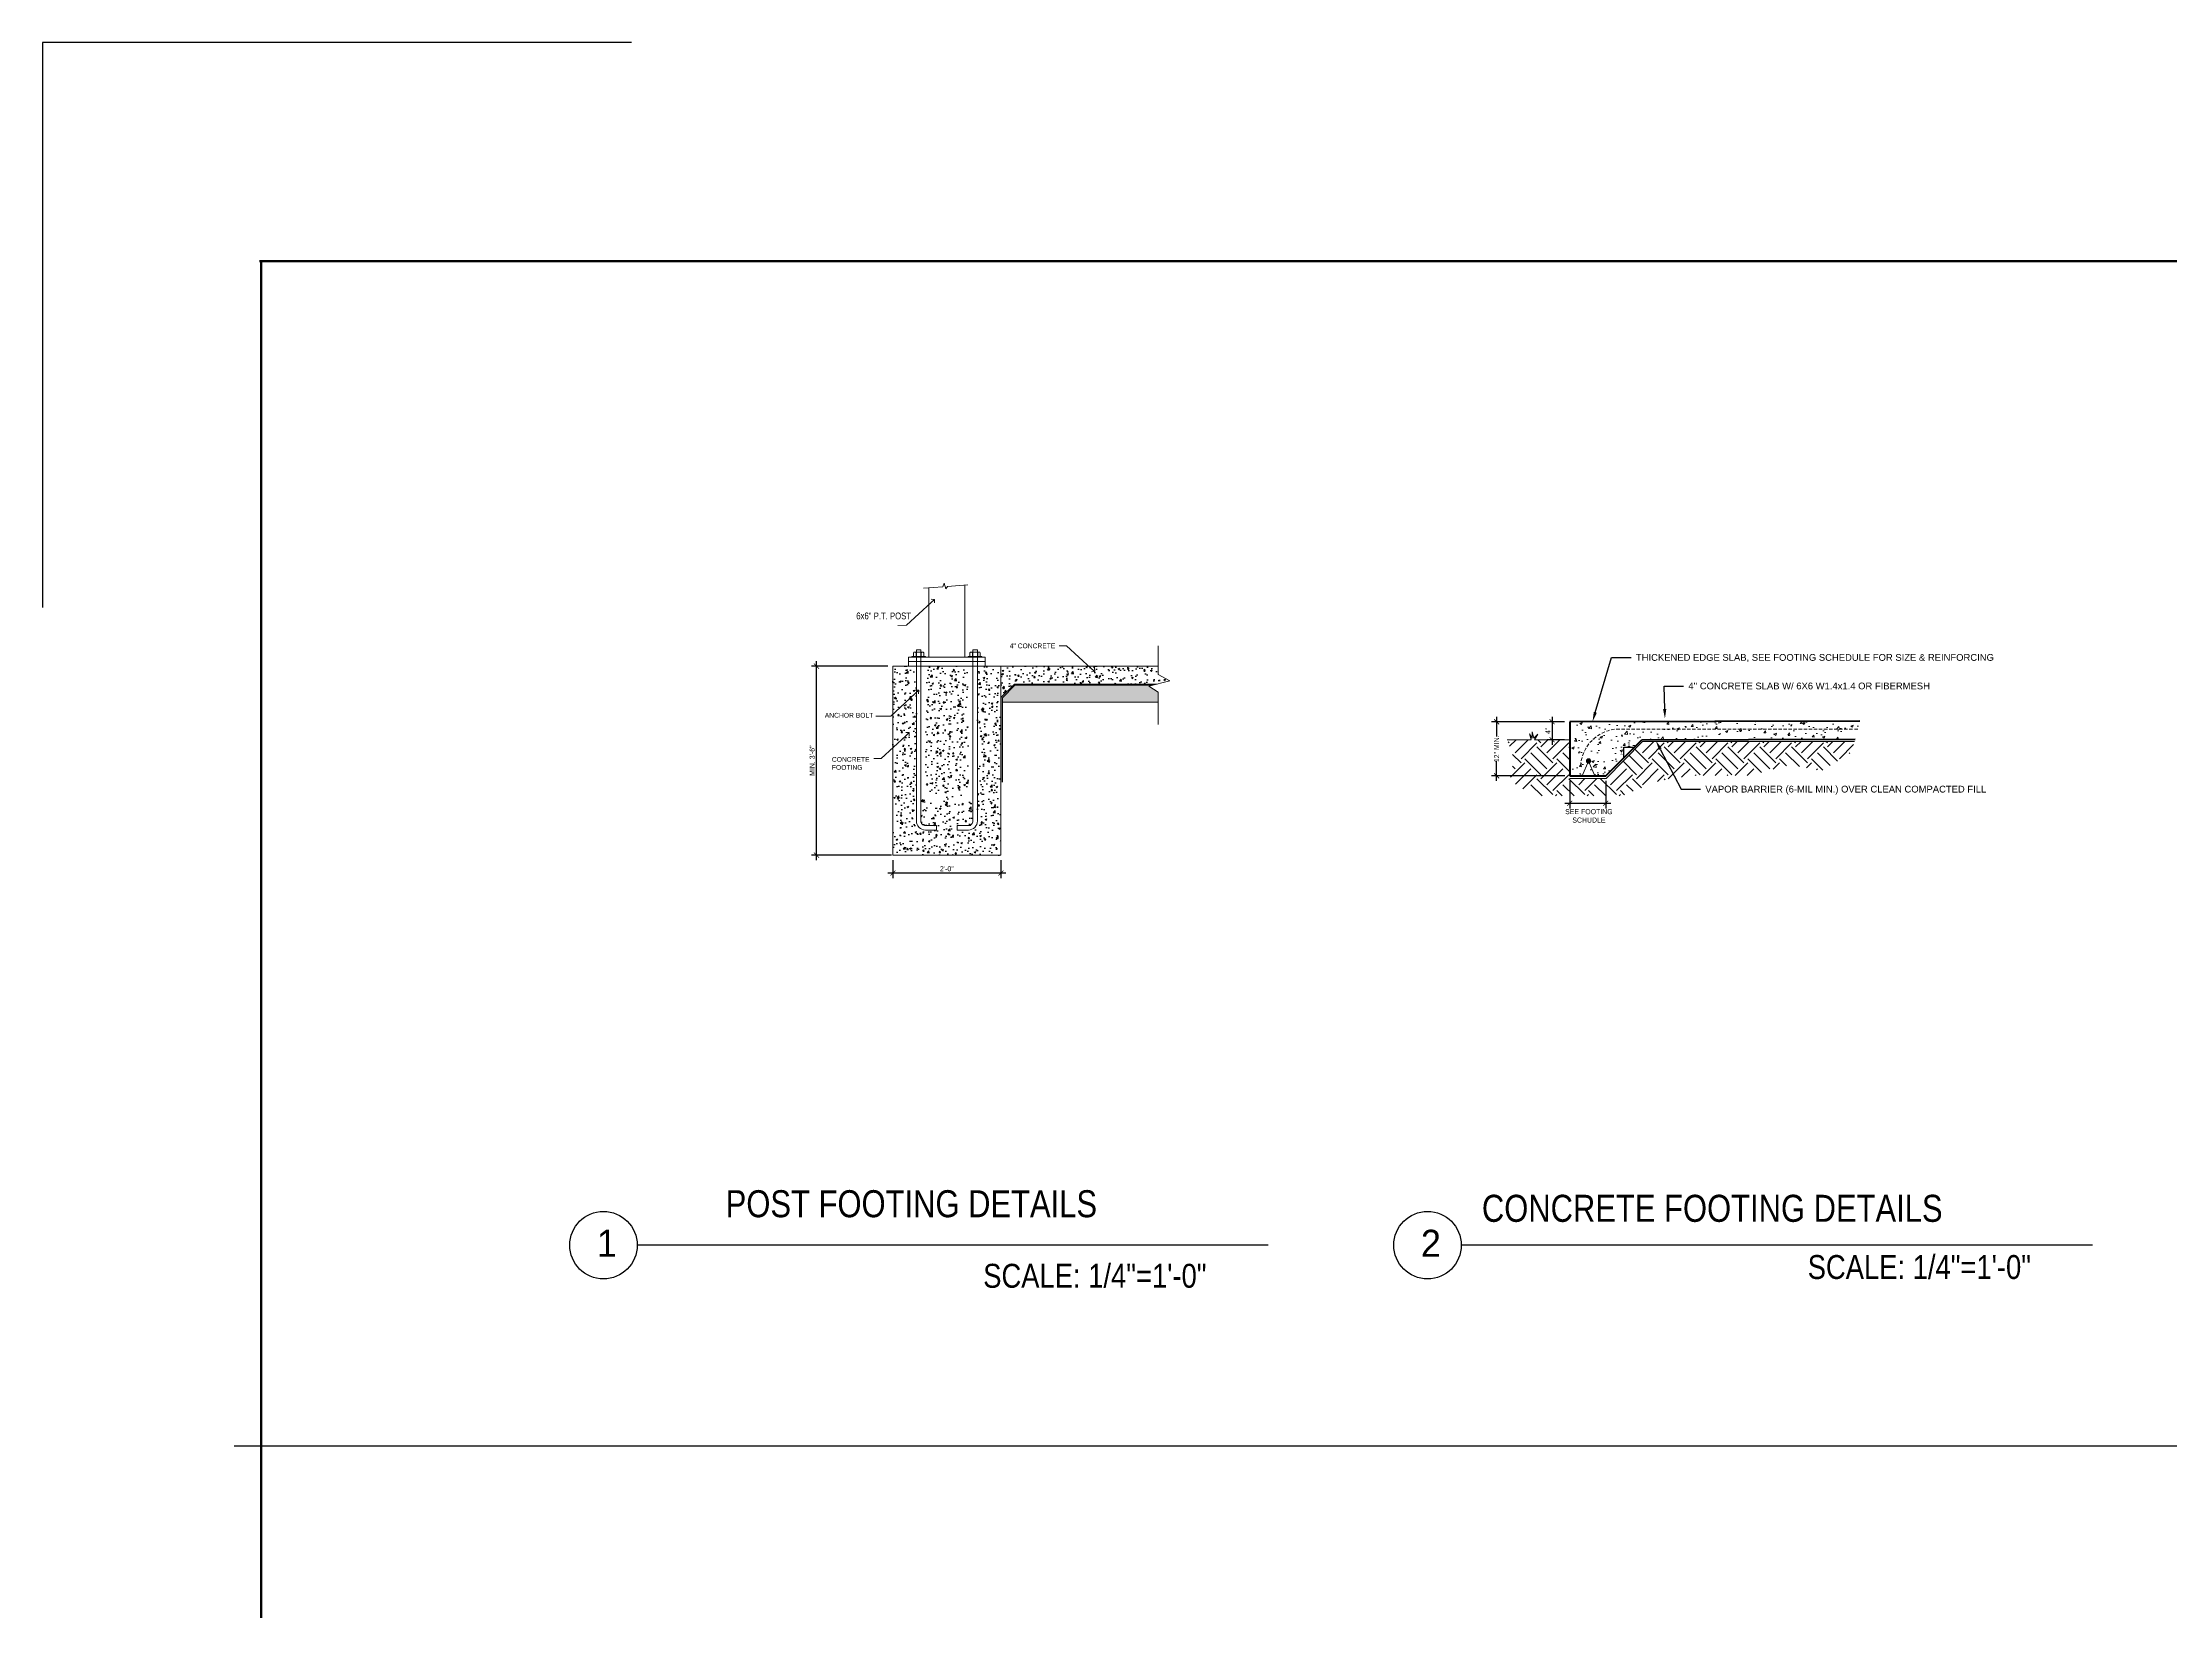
# Model space of a CAD drawing. Header units: inches. Extents: x -1842 to 12195, y -2228 to 2193.
# Drawn here: x 1950.7 to 2423.1, y -152.6 to 195.6 of the extents above; entities that cross this region are included whole.
import ezdxf
from ezdxf import colors
from ezdxf.entities.mleader import LeaderData, LeaderLine
from ezdxf.math import Vec2, Vec3

# ---------------------------------------------------------------- set-up
doc = ezdxf.new("R2010")
doc.units = ezdxf.units.IN
doc.header["$LTSCALE"] = 6
doc.header["$MEASUREMENT"] = 0
doc.linetypes.add('ALPINE_DASHED_1', pattern=[24, 12, -12])
doc.linetypes.add('HIDDEN2', pattern=[0.1875, 0.125, -0.0625])
for name, color, linetype, lineweight in [('a-sect-pen1', 1, 'Continuous', 9), ('a-sect-pen2', 2, 'Continuous', 9), ('a-sect-pen4', 4, 'Continuous', 9), ('a-sect-pen5', 5, 'Continuous', 9), ('main', 6, 'Continuous', 13), ('MONOLITHIC_footing', 5, 'ALPINE_DASHED_1', 25), ('S-Exisitng', 252, 'Continuous', 0), ('S-Foundation', 5, 'Continuous', 0), ('S-Structural', 1, 'Continuous', 20), ('S-Text', 3, 'Continuous', 0)]:
    doc.layers.add(name, color=color, linetype=linetype, lineweight=lineweight)
for name, color, linetype in [('DIMENSIONS', 3, 'Continuous'), ('HATCH', 22, 'Continuous'), ('PDF2_0', 7, 'Continuous'), ('PDF2_S302$17x11$A-SYMBOLS', 7, 'Continuous'), ('PDF2_S302$17x11$S-SYMBOLS', 7, 'Continuous'), ('PDF2_Text', 7, 'Continuous'), ('S-Dims', 2, 'Continuous'), ('SEC', 7, 'Continuous'), ('TITLE', 7, 'Continuous'), ('Title Block', 7, 'Continuous')]:
    doc.layers.add(name, color=color, linetype=linetype)
doc.styles.add('ARCHSTYL', font='ARIALN.TTF', dxfattribs={"height": 5})
doc.styles.add('Arial', font='arial.ttf')
doc.styles.add('BOLD', font='')
doc.styles.add('HS-DESIGN-TTLB', font='GOTHIC.TTF')
doc.styles.add('PDF Arial', font='arial.ttf')
doc.styles.get("Standard").update_dxf_attribs({"font": 'ARIALN.TTF'})
doc.styles.get('BOLD').set_extended_font_data('Futura Lt BT')
doc.dimstyles.new('dims_12', dxfattribs={"dimscale": 12, "dimtxt": 0.09375, "dimasz": 0.09375, "dimexe": 0.09375, "dimexo": 0.09375, "dimgap": 0.03125, "dimtad": 1, "dimdec": 6, "dimrnd": 0.125, "dimzin": 15, "dimdsep": 46, "dimlunit": 4, "dimtxsty": 'Standard', "dimblk": 'ARCHTICK', "dimblk1": 'ARCHTICK', "dimblk2": 'ARCHTICK', "dimcen": 0.09375, "dimdle": 0.09375, "dimclrd": 1, "dimclre": 1, "dimclrt": 3, "dimaunit": 1, "dimadec": 0, "dimazin": 0, "dimtfac": 0.7, "dimtdec": 6, "dimtmove": 2, "dimatfit": 2, "dimfxl": 1, "dimtvp": 1.166667, "dimfrac": 2, "dimtolj": 1, "dimtzin": 15, "dimlwd": -1, "dimlwe": -1, "dimarcsym": 0})
pattern_1 = [(50, (7899.9886, 2317.4454), (3.5863009, -0.3137607), [0.375, -4.125]), (355, (7899.9886, 2317.4454), (-0.6937567, 3.7609607), [0.3, -3.3]), (100.451444, (7900.2874, 2317.4193), (2.8925442, 3.4472), [0.318701, -3.5057106]), (46.1842, (7899.9886, 2318.4454), (5.3362067, -0.8275964), [0.5625, -6.1875]), (96.63564, (7900.4333, 2318.3765), (4.6733097, 4.870593), [0.4780517, -5.258569]), (351.18416, (7899.9886, 2318.4454), (4.6733097, 4.870593), [0.45, -4.95]), (21, (7900.4886, 2318.1954), (2.9845353, -2.0130945), [0.375, -4.125]), (326, (7900.4886, 2318.1954), (1.2165767, 3.6257502), [0.3, -3.3]), (71.451445, (7900.7373, 2318.0277), (4.2011119, 1.6126558), [0.318701, -3.5057106]), (37.5, (7899.9886, 2317.4454), (0.06079928, 1.66446927), [0, -3.26, 0, -3.35, 0, -3.3125]), (7.5, (7899.9886, 2317.4454), (1.3153477, 1.97205856), [0, -1.91, 0, -3.185, 0, -1.2625]), (327.5, (7898.8736, 2317.4454), (2.66911218, -0.11277436), [0, -1.25, 0, -3.9, 0, -5.175]), (317.5, (7898.3736, 2317.4454), (2.91593085, 0.5005249), [0, -1.625, 0, -2.59, 0, -3.675])]

# ---------------------------------------------------------------- blocks, each defined once
blk = doc.blocks.new('_ARCHTICK')
at = {"color": 0, "linetype": 'ByBlock', "const_width": 0.15}
blk.add_lwpolyline([(-0.5, -0.5), (0.5, 0.5)], dxfattribs=at)
blk = doc.blocks.new('*D581')
at = {"layer": 'Defpoints', "color": 0, "transparency": 16777216}
for p in [(2289.91, 44.74), (2273.69, 32.74), (2289.94, 32.74)]:
    blk.add_point(p, dxfattribs=at)
at = {"layer": 'DIMENSIONS', "color": 1, "transparency": 16777216}
for p, q in [((2288.79, 44.74), (2272.56, 44.74)), ((2273.69, 45.86), (2273.69, 41.48)), ((2273.69, 31.61), (2273.69, 36)), ((2288.82, 32.74), (2272.56, 32.74))]:
    blk.add_line(p, q, dxfattribs=at)
at = {"layer": 'DIMENSIONS', "color": 1, "transparency": 16777216, "xscale": 1.125, "yscale": 1.125, "zscale": 1.125}
for p, rotation in [((2273.69, 44.74), 90), ((2273.69, 32.74), 270)]:
    blk.add_blockref('_ARCHTICK', p, dxfattribs=dict(at, rotation=rotation))
at = {"layer": 'DIMENSIONS', "color": 3, "transparency": 16777216, "insert": (2273.69, 38.74), "char_height": 1.125, "attachment_point": 5, "rotation": 90}
blk.add_mtext('\\A1;12" MIN.', dxfattribs=at)
blk = doc.blocks.new('*D582')
at = {"layer": 'Defpoints', "color": 0, "transparency": 16777216}
for p in [(2289.94, 32.74), (2297.94, 32.74), (2297.94, 26.63)]:
    blk.add_point(p, dxfattribs=at)
at = {"layer": 'DIMENSIONS', "color": 1, "transparency": 16777216}
for p, q in [((2289.94, 31.61), (2289.94, 25.51)), ((2297.94, 31.61), (2297.94, 25.51)), ((2288.82, 26.63), (2299.07, 26.63))]:
    blk.add_line(p, q, dxfattribs=at)
at = {"layer": 'DIMENSIONS', "color": 1, "transparency": 16777216, "xscale": 1.125, "yscale": 1.125, "zscale": 1.125, "rotation": 180}
blk.add_blockref('_ARCHTICK', (2289.94, 26.63), dxfattribs=at)
at = {"layer": 'DIMENSIONS', "color": 1, "transparency": 16777216, "xscale": 1.125, "yscale": 1.125, "zscale": 1.125}
blk.add_blockref('_ARCHTICK', (2297.94, 26.63), dxfattribs=at)
at = {"layer": 'DIMENSIONS', "color": 3, "transparency": 16777216, "insert": (2294.19, 23.84), "char_height": 1.125, "attachment_point": 5}
blk.add_mtext('\\A1;SEE FOOTING\\PSCHUDLE', dxfattribs=at)
blk = doc.blocks.new('*D583')
at = {"layer": 'Defpoints', "color": 0, "transparency": 16777216}
for p in [(2289.91, 44.74), (2286.02, 40.74), (2289.92, 40.74)]:
    blk.add_point(p, dxfattribs=at)
at = {"layer": 'DIMENSIONS', "color": 1, "transparency": 16777216}
for p, q in [((2288.79, 44.74), (2284.89, 44.74)), ((2286.02, 45.86), (2286.02, 39.61)), ((2288.8, 40.74), (2284.89, 40.74))]:
    blk.add_line(p, q, dxfattribs=at)
at = {"layer": 'DIMENSIONS', "color": 1, "transparency": 16777216, "xscale": 1.125, "yscale": 1.125, "zscale": 1.125}
for p, rotation in [((2286.02, 44.74), 90), ((2286.02, 40.74), 270)]:
    blk.add_blockref('_ARCHTICK', p, dxfattribs=dict(at, rotation=rotation))
at = {"layer": 'DIMENSIONS', "color": 3, "transparency": 16777216, "insert": (2285.08, 42.74), "char_height": 1.125, "attachment_point": 5, "rotation": 90}
blk.add_mtext('\\A1;4"', dxfattribs=at)
blk = doc.blocks.new('*D580')
at = {"layer": 'Defpoints', "color": 0, "transparency": 16777216}
for p in [(2122.61, 57.1, 0), (2139.58, 57.1), (2140.43, 15.1)]:
    blk.add_point(p, dxfattribs=at)
at = {"layer": 'DIMENSIONS', "color": 1, "transparency": 16777216}
for p, q in [((2138.45, 57.1, 0), (2121.49, 57.1, 0)), ((2122.61, 13.98, 0), (2122.61, 58.23, 0)), ((2139.31, 15.1, 0), (2121.49, 15.1, 0))]:
    blk.add_line(p, q, dxfattribs=at)
at = {"layer": 'DIMENSIONS', "color": 1, "transparency": 16777216, "xscale": 1.125, "yscale": 1.125, "zscale": 1.125}
for p, rotation in [((2122.61, 57.1, 0), 90), ((2122.61, 15.1, 0), 270)]:
    blk.add_blockref('_ARCHTICK', p, dxfattribs=dict(at, rotation=rotation))
at = {"layer": 'DIMENSIONS', "color": 3, "transparency": 16777216, "insert": (2121.66, 36.1, 0), "char_height": 1.125, "attachment_point": 5, "rotation": 90}
blk.add_mtext('\\A1;MIN. 3\'-6"', dxfattribs=at)
blk = doc.blocks.new('*D584')
at = {"layer": 'Defpoints', "color": 0, "transparency": 16777216}
for p in [(2139.58, 15.1), (2163.58, 15.1), (2139.58, 11.15)]:
    blk.add_point(p, dxfattribs=at)
at = {"layer": 'DIMENSIONS', "color": 1, "transparency": 16777216}
for p, q in [((2164.7, 11.15), (2138.45, 11.15)), ((2139.58, 13.98), (2139.58, 10.02)), ((2163.58, 13.98), (2163.58, 10.02))]:
    blk.add_line(p, q, dxfattribs=at)
at = {"layer": 'DIMENSIONS', "color": 1, "transparency": 16777216, "xscale": 1.125, "yscale": 1.125, "zscale": 1.125, "rotation": 180}
blk.add_blockref('_ARCHTICK', (2139.58, 11.15), dxfattribs=at)
at = {"layer": 'DIMENSIONS', "color": 1, "transparency": 16777216, "xscale": 1.125, "yscale": 1.125, "zscale": 1.125}
blk.add_blockref('_ARCHTICK', (2163.58, 11.15), dxfattribs=at)
at = {"layer": 'DIMENSIONS', "color": 3, "transparency": 16777216, "insert": (2151.58, 12.1), "char_height": 1.125, "attachment_point": 5}
blk.add_mtext('\\A1;2\'-0"', dxfattribs=at)

msp = doc.modelspace()

# ---------------------------------------------------------------- hatches: boundary and pattern name
at = {"layer": 'HATCH'}
h = msp.add_hatch(dxfattribs=at)
h.set_pattern_fill('AR-CONC', color=256, scale=0.5, angle=359.999999999, style=0)
h.set_pattern_definition(pattern_1)
edge = h.paths.add_edge_path()
edge.add_line((2145.8040031, 28.3542917), (2145.8040032, 22.7049961))
edge.add_arc((2146.8040032, 22.7049961), 1, 180.000001171, 270)
edge.add_line((2146.8040032, 21.7049961), (2149.3040032, 21.7049961))
edge.add_line((2149.3040032, 21.7049961), (2149.3040032, 20.7049961))
edge.add_line((2149.3040032, 20.7049961), (2146.8040032, 20.7049961))
edge.add_arc((2146.8040032, 22.7049961), 2, 180.000001207, 270.000000036, ccw=False)
edge.add_line((2144.8040032, 22.7049961), (2144.8040025, 57.1025695))
edge.add_line((2144.8040025, 57.1025695), (2139.5763989, 57.1025695))
edge.add_line((2139.5763989, 57.1025695), (2139.5763989, 15.1025695))
edge.add_line((2139.5763989, 15.1025695), (2163.5763989, 15.1025695))
edge.add_line((2163.5763989, 15.1025695), (2163.5763989, 57.1025695))
edge.add_line((2163.5763989, 57.1025695), (2158.3487954, 57.1025695))
edge.add_line((2158.3487954, 57.1025695), (2158.3487947, 22.7049961))
edge.add_arc((2156.3487947, 22.7049961), 2, 269.999999964, 359.999998793, ccw=False)
edge.add_line((2156.3487947, 20.7049961), (2153.8487947, 20.7049961))
edge.add_line((2153.8487947, 20.7049961), (2153.8487947, 21.7049961))
edge.add_line((2153.8487947, 21.7049961), (2156.3487947, 21.7049961))
edge.add_arc((2156.3487947, 22.7049961), 1, 269.999999982, 359.999998811)
edge.add_line((2157.3487947, 22.7049961), (2157.3487948, 28.3542917))
edge.add_arc((2154.3104616, 30.1235702), 3.5159373, 270, 329.786951413, ccw=False)
edge.add_line((2154.3104616, 26.6076329), (2152.3263989, 26.6076329))
edge.add_line((2152.3263989, 26.6076329), (2152.3263989, 28.1076329))
edge.add_line((2152.3263989, 28.1076329), (2154.0291301, 28.1076329))
edge.add_arc((2154.0291301, 30.4049018), 2.2972688, 270, 360)
edge.add_line((2156.3263989, 30.4049018), (2156.3263989, 57.1025695))
edge.add_line((2156.3263989, 57.1025695), (2146.8263989, 57.1025695))
edge.add_line((2146.8263989, 57.1025695), (2146.8263989, 30.4049018))
edge.add_arc((2149.1236677, 30.4049018), 2.2972688, 180, 270)
edge.add_line((2149.1236677, 28.1076329), (2150.8263989, 28.1076329))
edge.add_line((2150.8263989, 28.1076329), (2150.8263989, 26.6076329))
edge.add_line((2150.8263989, 26.6076329), (2148.8423362, 26.6076329))
edge.add_arc((2148.8423362, 30.1235702), 3.5159373, 210.213048587, 270, ccw=False)
h = msp.add_hatch(dxfattribs=at)
h.set_pattern_fill('AR-CONC', color=256, scale=0.5, angle=359.999999999, style=0)
h.set_pattern_definition(pattern_1)
h.paths.add_polyline_path([(2163.5763989, 57.1025695), (2163.5763989, 50.1039393), (2166.5750291, 53.1025695), (2198.3023255, 53.1025695), (2201.0789788, 53.8189207), (2198.5071397, 55.2477202), (2198.5071397, 57.1025695)])
h = msp.add_hatch(dxfattribs=at)
h.set_pattern_fill('GRAVEL', color=256, scale=2, style=0)
h.set_pattern_definition([(228.0127875, (7901.42858, 2319.44542), (-16, -18), [0.269072, -26.6381761]), (184.9697407, (7901.24858, 2319.24542), (24, 2), [0.461736, -45.7118495]), (132.510447, (7900.78858, 2319.20542), (20, -22), [0.325576, -32.2320652]), (267.273689, (7900.00858, 2318.70542), (2, 40), [0.420476, -41.6271161]), (292.8336542, (7899.98858, 2318.28542), (-10, 24), [0.41231, -40.81874626]), (357.273689, (7900.14858, 2317.90542), (-40, 2), [0.420476, -41.6271161]), (37.6942405, (7900.56858, 2317.88542), (-26, -20), [0.556058, -55.0496971]), (72.2553284, (7901.00858, 2318.22542), (14, 44), [0.524976, -51.972643]), (121.4295656, (7901.16858, 2318.72542), (-16, 26), [0.4219, -41.7681462]), (175.2363583, (7900.94858, 2319.08542), (22, -2), [0.481664, -23.60152516]), (222.3974378, (7900.46858, 2319.12542), (-24, -22), [0.622896, -61.66675]), (138.814075, (7901.98858, 2318.68542), (-14, 12), [0.212602, -21.0476896]), (171.4692344, (7901.82858, 2318.82542), (26, -4), [0.404474, -40.04302283]), (225, (7901.4286, 2318.8854), (-2e-16, -2), [0.282842, -2.5455851]), (203.1985905, (7901.28858, 2319.12542), (10, 4), [0.152316, -15.0792302]), (291.8014095, (7901.14858, 2319.0654), (-2, 6), [0.215406, -10.5549236]), (30.9637565, (7901.22858, 2318.86542), (6, 4), [0.349858, -11.3120458]), (161.565051, (7901.5286, 2319.0454), (4, -2), [0.252982, -6.0715733]), (16.3895403, (7899.98858, 2319.06542), (20, 6), [0.3544, -35.0856903]), (70.346176, (7900.32858, 2319.16542), (-8, -22), [0.297322, -29.4348155]), (293.1985905, (7901.52858, 2319.44542), (-4, 10), [0.30463, -14.9269162]), (343.6104597, (7901.64858, 2319.16542), (-20, 6), [0.3544, -35.0856903]), (339.4439548, (7899.98858, 2317.82542), (-10, 4), [0.34176, -16.7462475]), (294.7751406, (7900.30858, 2317.70542), (-10, 22), [0.286356, -28.3492861]), (66.8014095, (7901.54858, 2317.44542), (4, 10), [0.30463, -14.9269162]), (17.3540246, (7901.66858, 2317.72542), (-26, -8), [0.335262, -33.1908472]), (69.4439548, (7900.56858, 2317.44542), (-4, -10), [0.17088, -16.9171275]), (101.3099325, (7901.42858, 2317.4454), (-2, 8), [0.10198, -10.096059]), (165.9637565, (7901.4086, 2317.5454), (6, -2), [0.41231, -7.83390125]), (186.009006, (7901.00858, 2317.64542), (20, 2), [0.3821, -37.82784635]), (303.690068, (7901.2286, 2318.6854), (-2, 4), [0.288444, -6.92265855]), (353.1572266, (7901.38858, 2318.44542), (34, -4), [0.503588, -49.85512525]), (60.945396, (7901.88858, 2318.38542), (-8, -14), [0.205912, -20.3853483]), (90, (7901.9886, 2318.5654), (-2, 2), [0.12, -1.88]), (120.2564372, (7900.96858, 2317.70542), (8, -14), [0.277848, -27.50704]), (48.0127875, (7900.82858, 2317.94542), (16, 18), [0.538144, -26.3691041]), (0, (7901.1886, 2318.3454), (2, 2), [0.52, -1.48]), (325.3048465, (7901.70858, 2318.34542), (20, -14), [0.316228, -31.3065486]), (254.054604, (7901.96858, 2318.16542), (-2, -8), [0.291204, -14.2690158]), (207.6459754, (7901.88858, 2317.88542), (-38, -20), [0.47413, -46.93894836]), (175.4260787, (7901.46858, 2317.66542), (-26, 2), [0.501598, -49.6581468])])
h.paths.add_polyline_path([(2198.5071397, 49.1025695), (2198.5071397, 51.3211675), (2196.0793072, 52.8525695), (2166.6785825, 52.8525695), (2163.8263989, 50.0003859), (2163.8263989, 49.1025695)])
at = {"layer": 'S-Exisitng'}
h = msp.add_hatch(dxfattribs=at)
h.set_pattern_fill('EARTH', color=256, scale=20, angle=45, style=0)
h.set_pattern_definition([(45, (-195.7737, 1040.604), (0, 7.071068), [5, -5]), (45, (-197.0995, 1041.93), (0, 7.071068), [5, -5]), (45, (-198.4254, 1043.256), (0, 7.071068), [5, -5]), (135, (-198.4254, 1044.1397), (-7.071068, 4e-16), [5, -5]), (135, (-197.0995, 1045.4655), (-7.071068, 4e-16), [5, -5]), (135, (-195.7737, 1046.7913), (-7.071068, 4e-16), [5, -5])])
h.paths.add_polyline_path([(2338.7846821, 35.1780151), (2345.9534823, 33.8494022), (2352.5147771, 37.919858), (2353.1781698, 40.3956734), (2306.1096136, 40.3534503), (2298.0044645, 32.1589242), (2289.9425327, 32.1336858), (2289.9231815, 40.7399206), (2282.1089494, 40.7399206), (2282.8350149, 41.997503), (2281.9240243, 41.0865123), (2281.5480684, 42.4895987), (2281.5480684, 41.1124728), (2281.0114229, 42.0419702), (2281.360306, 40.7399206), (2276.0504073, 40.7399206), (2277.5245707, 36.7394726), (2276.6635178, 31.6347433), (2281.9265867, 28.2605998), (2301.4265867, 28.2605998), (2309.8203938, 31.654302), (2317.3938906, 32.8096243), (2329.8938906, 32.8096243)])
at = {"layer": 'S-Foundation', "ltscale": 10}
h = msp.add_hatch(dxfattribs=at)
h.set_pattern_fill('AR-CONC', color=252, scale=0.75, style=0)
h.set_pattern_definition([(50, (-195.7737, 1040.604), (5.3794514, -0.470641), [0.5625, -6.1875]), (355, (-195.7737, 1040.604), (-1.040635, 5.641441), [0.45, -4.95]), (100.45144, (-195.3254, 1040.565), (4.338816, 5.1708), [0.478051, -5.258566]), (46.1842, (-195.774, 1042.104), (8.00431, -1.241395), [0.84375, -9.28125]), (96.63564, (-195.107, 1042.001), (7.009965, 7.30589), [0.717078, -7.887853]), (351.18416, (-195.774, 1042.104), (7.009965, 7.30589), [0.675, -7.425]), (21, (-195.0237, 1041.729), (4.476803, -3.019642), [0.5625, -6.1875]), (326, (-195.0237, 1041.729), (1.824865, 5.438625), [0.45, -4.95]), (71.45144, (-194.6506, 1041.4775), (6.301668, 2.418984), [0.478051, -5.258566]), (37.5, (-195.7737, 1040.6041), (0.0911989, 2.4967039), [0, -4.89, 0, -5.025, 0, -4.96875]), (7.5, (-195.7737, 1040.6041), (1.9730215, 2.9580878), [0, -2.865, 0, -4.7775, 0, -1.89375]), (327.5, (-197.4462, 1040.6041), (4.0036683, -0.1691615), [0, -1.875, 0, -5.85, 0, -7.7625]), (317.5, (-198.1962, 1040.604), (4.3738963, 0.7507874), [0, -2.4375, 0, -3.885, 0, -5.5125])])
h.paths.add_polyline_path([(2305.9610818, 40.7603962), (2353.307466, 40.8782134), (2353.5500533, 41.7835613), (2352.9446022, 42.3890124), (2354.5939062, 42.3890124), (2353.8985922, 43.0843264), (2354.3798923, 44.8805626), (2289.9144549, 44.7399206), (2289.9319081, 32.7399397), (2297.9406253, 32.7399397)])
edge = h.paths.add_edge_path(flags=16)
edge.add_arc((2294.8880695, 39.7996729), 0.3125, 0, 360)
edge = h.paths.add_edge_path(flags=16)
edge.add_arc((2294.8880695, 39.7996729), 0.1875, 0, 360)
at = {"layer": 'S-Structural'}
h = msp.add_hatch(color=256, dxfattribs=at)
h.dxf.hatch_style = 1
h.paths.add_polyline_path([(2294.6157512, 36.014097, 1), (2293.6157512, 36.014097, 1)])

# ---------------------------------------------------------------- linework, layer by layer
msp.add_line((1993.2736222, -116.0326262), (2566.7377251, -116.0326262))
msp.add_lwpolyline([(1998.8759753, 147.0156656, 0.5, 0.5, 0), (3493.93521, 147.0156656, 0, 0, 0), (3493.93521, -979.4335558, 0.5, 0.5, 0), (1998.8759753, -979.4335558, 0.5, 0.5, 0)], format="xyseb")
at = {"const_width": 0.5}
msp.add_lwpolyline([(1999.2759753, -979.4335558), (1999.2759753, 147.0156656)], dxfattribs=at)
msp.add_lwpolyline([(1999.2759753, -979.4335558), (1999.2759753, 147.0156656)], dxfattribs=at)
at = {"layer": 'a-sect-pen1'}
for p, q in [((2145.8040024, 60.7275695), (2144.8040024, 60.7275695)), ((2144.8040024, 60.7275695), (2144.8040024, 60.2275695)), ((2145.8040024, 60.7275695), (2145.8040024, 60.2275695)), ((2157.3487954, 60.7275695), (2158.3487954, 60.7275695)), ((2157.3487954, 60.7275695), (2157.3487954, 60.2275695)), ((2158.3487954, 60.7275695), (2158.3487954, 60.2275695)), ((2166.6785832, 52.8525702), (2163.8263989, 50.0003859)), ((2166.6785825, 52.8525695, 0.0001077), (2197.333299, 52.8525695, 0.0001077))]:
    msp.add_line(p, q, dxfattribs=at)
for points in [[(2145.8040024, 60.2275695), (2145.8040032, 22.7049961, 0.4142135624), (2146.8040032, 21.7049961), (2149.3040032, 21.7049961), (2149.3040032, 20.7049961), (2146.8040032, 20.7049961, -0.4142135624), (2144.8040032, 22.7049961), (2144.8040024, 60.2275695)], [(2157.3487954, 60.2275695), (2157.3487947, 22.7049961, -0.4142135624), (2156.3487947, 21.7049961), (2153.8487947, 21.7049961), (2153.8487947, 20.7049961), (2156.3487947, 20.7049961, 0.4142135624), (2158.3487947, 22.7049961), (2158.3487954, 60.2275695)]]:
    msp.add_lwpolyline(points, format="xyb", dxfattribs=at)
msp.add_arc((2157.8487954, 59.1924579), 1.0351116, 56.098543741, 123.901456259, dxfattribs=at)
at = {"layer": 'a-sect-pen2'}
for p, q in [((2143.7832765, 59.2275695), (2146.8247284, 59.2275695)), ((2143.7832765, 59.2275695), (2143.7832765, 59.1025695)), ((2144.1493019, 60.0515986), (2144.1493019, 59.2275695)), ((2146.1700278, 60.2275695), (2144.437977, 60.2275695)), ((2144.7266521, 60.0515986), (2144.7266521, 59.2275695)), ((2145.8813527, 60.0515986), (2145.8813527, 59.2275695)), ((2146.458703, 60.0515986), (2146.458703, 59.2275695)), ((2146.8247284, 59.2275695), (2146.8247284, 59.1025695)), ((2159.3695214, 59.2275695), (2156.3280695, 59.2275695)), ((2156.3280695, 59.2275695), (2156.3280695, 59.1025695)), ((2156.6940949, 60.0515986), (2156.6940949, 59.2275695)), ((2156.98277, 60.2275695), (2158.7148208, 60.2275695)), ((2157.2714452, 60.0515986), (2157.2714452, 59.2275695)), ((2158.4261457, 60.0515986), (2158.4261457, 59.2275695)), ((2159.003496, 60.0515986), (2159.003496, 59.2275695)), ((2159.3695214, 59.2275695), (2159.3695214, 59.1025695))]:
    msp.add_line(p, q, dxfattribs=at)
for centre, radius, start, end in [((2144.437977, 59.9028025), 0.324767, 27.268602206, 152.731397794), ((2145.3040024, 59.1924579), 1.0351116, 56.098543741, 123.901456259), ((2146.1700278, 59.9028025), 0.324767, 27.268602206, 152.731397794), ((2156.98277, 59.9028025), 0.324767, 27.268602206, 152.731397794), ((2158.7148208, 59.9028025), 0.324767, 27.268602206, 152.731397794)]:
    msp.add_arc(centre, radius, start, end, dxfattribs=at)
at = {"layer": 'a-sect-pen4'}
for p, q in [((2151.5763989, 57.1025695, 0.0001077), (2198.5071397, 57.1025695, 0.0001077)), ((2166.5750298, 53.1025702), (2163.5763989, 50.1039393)), ((2166.5750291, 53.1025695, 0.0001077), (2198.3023255, 53.1025695, 0.0001077))]:
    msp.add_line(p, q, dxfattribs=at)
at = {"layer": 'a-sect-pen5'}
msp.add_line((2198.5071397, 49.1025695, 0.0001077), (2163.8263989, 49.1025695, 0.0001077), dxfattribs=at)
at = {"layer": 'main', "ltscale": 10}
for p, q in [((2147.5763989, 59.1025695), (2147.5763989, 74.4973934)), ((2147.5763989, 59.1025695), (2147.5763989, 74.4973934)), ((2155.5763989, 59.1025695), (2155.5763989, 75.1023627)), ((2139.5763989, 57.1025695), (2163.5763989, 57.1025695)), ((2139.5763989, 15.1025695), (2139.5763989, 57.1025695)), ((2163.5763989, 57.1025695), (2163.5763989, 15.1025695)), ((2163.5763989, 15.1025695), (2139.5763989, 15.1025695))]:
    msp.add_line(p, q, dxfattribs=at)
for points in [[(2143.0763989, 59.1025695), (2160.0763989, 59.1025695), (2160.0763989, 58.1025695), (2143.0763989, 58.1025695), (2143.0763989, 59.1025695)], [(2143.0763989, 58.1025695), (2160.0763989, 58.1025695), (2160.0763989, 57.1025695), (2143.0763989, 57.1025695), (2143.0763989, 58.1025695)]]:
    msp.add_lwpolyline(points, dxfattribs=at)
at = {"layer": 'MONOLITHIC_footing'}
msp.add_line((2163.8263989, 50.0003859), (2163.8263989, 31.3564586), dxfattribs=at)
at = {"layer": 'PDF2_0', "lineweight": 5}
for points in [[(2148.844993, 71.9250488), (2148.0617992, 71.1947735), (2142.6429448, 66.167516), (2140.6532092, 66.1569323)], [(2148.0935503, 71.9567999), (2148.844993, 71.9250488), (2148.8238256, 71.1736061)], [(2184.4285836, 55.8841146), (2183.6393271, 56.6078333), (2178.1787377, 61.5897269), (2176.5050912, 61.5827483)], [(2183.6774318, 55.8460981), (2184.4285836, 55.8841146), (2184.4011505, 56.6353546)], [(2145.3145857, 51.7270686), (2144.5313919, 50.9967933), (2139.1125375, 45.9695358), (2135.7859626, 45.9625572)], [(2144.563143, 51.7588197), (2145.3145857, 51.7270686), (2145.2934183, 50.9756259)], [(2143.2072509, 42.3612309), (2142.4240571, 41.6309556), (2137.0052027, 36.6036981), (2135.3315562, 36.5967195)], [(2142.4558082, 42.392982), (2143.2072509, 42.3612309), (2143.1860835, 41.6097882)]]:
    msp.add_lwpolyline(points, dxfattribs=at)
at = {"layer": 'PDF2_S302$17x11$A-SYMBOLS', "lineweight": 9}
msp.add_lwpolyline([(2198.5071397, 44.1242515), (2198.5071397, 51.3211675), (2196.4433182, 52.6229626), (2201.0789788, 53.8189207), (2198.5071397, 55.2477202), (2198.5071397, 61.5979402)], dxfattribs=at)
at = {"layer": 'PDF2_S302$17x11$S-SYMBOLS', "lineweight": 9}
msp.add_lwpolyline([(2146.3983522, 74.4045424), (2150.6953344, 74.7432208), (2150.9705106, 75.4946635), (2151.309189, 74.2669543), (2151.7113696, 74.7749719), (2156.2094421, 75.1559851)], dxfattribs=at)
at = {"layer": 'S-Dims'}
for p, q in [((2301.9508583, 36.7501727), (2301.9508583, 39.0856186)), ((2301.9508583, 39.0856186), (2304.2863042, 39.0856186))]:
    msp.add_line(p, q, dxfattribs=at)
at = {"layer": 'S-Exisitng'}
msp.add_lwpolyline([(2289.9144549, 40.7399206), (2282.1089494, 40.7399206), (2282.8350149, 41.997503), (2281.9240243, 41.0865123), (2281.5480684, 42.4895987), (2281.5480684, 41.1124728), (2281.0114229, 42.0419702), (2281.360306, 40.7399206), (2276.0504073, 40.7399206)], dxfattribs=at)
at = {"layer": 'S-Foundation', "color": 5, "lineweight": 50}
for p, q in [((2354.3798923, 44.8805626), (2289.9144549, 44.7399206)), ((2289.9144549, 44.7399206), (2289.9406348, 32.7399492)), ((2297.9406348, 32.7399492), (2305.9610818, 40.7603962)), ((2305.9610818, 40.7603962), (2353.307466, 40.8782134)), ((2289.9406348, 32.7399492), (2297.9406348, 32.7399492))]:
    msp.add_line(p, q, dxfattribs=at)
at = {"layer": 'S-Foundation', "color": 3}
for p, q in [((2298.0044645, 32.1589242), (2306.1096136, 40.3534503)), ((2306.1096136, 40.3534503), (2353.1781698, 40.3956734)), ((2289.9319081, 32.1336526), (2298.0044645, 32.1589242))]:
    msp.add_line(p, q, dxfattribs=at)
at = {"layer": 'S-Structural', "linetype": 'HIDDEN2'}
msp.add_line((2353.8985922, 43.0843264), (2299.8985922, 43.0843264), dxfattribs=at)
at = {"layer": 'S-Structural'}
for q in [(2292.7233797, 32.7532304), (2295.5081227, 32.7532304)]:
    msp.add_line((2294.1157512, 36.014097), q, dxfattribs=at)
msp.add_circle((2294.1157512, 36.014097), 0.5, dxfattribs=at)
at = {"layer": 'S-Structural', "linetype": 'HIDDEN2'}
msp.add_arc((2301.0436801, 34.4400593), 8.7197809, 97.545917817, 173.813987443, dxfattribs=at)
at = {"layer": 'SEC', "color": 7}
for centre in [(2075.2924525, -71.4992841), (2258.3450389, -71.4992841)]:
    msp.add_circle(centre, 7.5, dxfattribs=at)
at = {"layer": 'TITLE'}
for p, q in [((2082.82697, -71.4512669), (2222.9672374, -71.4512669)), ((2265.8795564, -71.4512669), (2406.0198237, -71.4512669))]:
    msp.add_line(p, q, dxfattribs=at)
at = {"layer": 'Title Block'}
for p, q in [((2081.5026003, 195.5926256), (1950.6990153, 195.5926256)), ((2081.5026003, 195.5926256), (1950.6990153, 195.5926256)), ((2081.5026003, 195.5926256), (1950.6990153, 195.5926256)), ((2081.5026003, 195.5926256), (1950.6990153, 195.5926256)), ((2081.5026003, 195.5926256), (1950.6990153, 195.5926256)), ((2081.5026003, 195.5926256), (1950.6990153, 195.5926256)), ((1950.6990153, 195.5926256), (1950.6990153, 70.1021456)), ((1950.6990153, 195.5926256), (1950.6990153, 70.1021456)), ((1950.6990153, 195.5926256), (1950.6990153, 70.1021456)), ((1950.6990153, 195.5926256), (1950.6990153, 70.1021456)), ((2081.5026003, 195.5926256), (1950.6990153, 195.5926256)), ((2081.5026003, 195.5926256), (1950.6990153, 195.5926256)), ((2081.5026003, 195.5926256), (1950.6990153, 195.5926256)), ((2081.5026003, 195.5926256), (1950.6990153, 195.5926256)), ((2081.5026003, 195.5926256), (1950.6990153, 195.5926256)), ((2081.5026003, 195.5926256), (1950.6990153, 195.5926256)), ((1950.6990153, 195.5926256), (1950.6990153, 70.1021456)), ((1950.6990153, 195.5926256), (1950.6990153, 70.1021456)), ((1950.6990153, 195.5926256), (1950.6990153, 70.1021456)), ((1950.6990153, 195.5926256), (1950.6990153, 70.1021456)), ((1999.2759753, 147.0156656), (1999.2759753, -979.4335558))]:
    msp.add_line(p, q, dxfattribs=at)

# ---------------------------------------------------------------- texts
at = {"attachment_point": 1, "style": 'ARCHSTYL'}
for s, insert, char_height, width in [('6x6" P.T. POST\\P', (2131.4514925, 69.0007661), 1.5, 30.425648022), ('POST FOOTING DETAILS', (2102.4452531, -59.2953933), 6, 106.743315143), ('CONCRETE FOOTING DETAILS\\P', (2270.41853, -60.3157867), 6, 106.743315143)]:
    msp.add_mtext(s, dxfattribs=dict(at, insert=insert, char_height=char_height, width=width))
at = {"layer": 'PDF2_Text', "attachment_point": 7, "style": 'PDF Arial'}
for s, insert, char_height in [('4" CONCRETE ', (2165.5350028, 61.0466639), 1.067151649), ('ANCHOR BOLT', (2124.4582737, 45.6382168), 1.067151649), ('CONCRETE \\PFOOTING', (2126.0345935, 34.0540781), 1.06715165)]:
    msp.add_mtext(s, dxfattribs=dict(at, insert=insert, char_height=char_height))
at = {"layer": 'S-Dims', "char_height": 1, "width": 58.861203296, "attachment_point": 1, "style": 'Arial'}
for insert in [(2301.0823535, 38.4933126), (2302.686924, 40.2326974)]:
    msp.add_mtext('1', dxfattribs=dict(at, insert=insert))
at = {"layer": 'TITLE', "char_height": 6, "attachment_point": 1, "style": 'BOLD'}
for s, insert in [('1', (2073.8092711, -68.0788513)), ('2', (2256.8618575, -68.0788513))]:
    msp.add_mtext(s, dxfattribs=dict(at, insert=insert))
at = {"layer": 'Title Block', "char_height": 5.3089344, "width": 109.407973897, "attachment_point": 1, "style": 'HS-DESIGN-TTLB'}
for insert in [(2159.6503887, -75.6441608), (2342.7868096, -73.6983298)]:
    msp.add_mtext('{\\fArial Narrow|b0|i0|c0|p34;SCALE: 1/4"=1\'-0"}', dxfattribs=dict(at, insert=insert))

# ---------------------------------------------------------------- dimensions: what is measured, and where the dimension line sits
at = {"layer": 'DIMENSIONS'}
dim = msp.add_linear_dim(base=(2122.6122054, 57.1025695, 0), p1=(2140.4343362, 15.1025695), p2=(2139.5763989, 57.1025695), angle=90, text='MIN. <>', dimstyle='dims_12', dxfattribs=at)
dim.commit()
dim.dimension.update_dxf_attribs({"geometry": '*D580', "text_midpoint": (2121.6628108, 36.1025695, 0)})
dim = msp.add_linear_dim(base=(2273.6850682, 32.7399492), p1=(2289.9144549, 44.7399206), p2=(2289.9406348, 32.7399492), angle=90, text='12" MIN.', dimstyle='dims_12', dxfattribs=at)
dim.commit()
dim.dimension.update_dxf_attribs({"geometry": '*D581', "text_midpoint": (2273.6850682, 38.7399349), "dimtype": 160})
dim = msp.add_linear_dim(base=(2286.0160655, 40.7399206), p1=(2289.9144549, 44.7399206), p2=(2289.9231815, 40.7399206), angle=90, dimstyle='dims_12', dxfattribs=at)
dim.commit()
dim.dimension.update_dxf_attribs({"geometry": '*D583', "text_midpoint": (2285.0785655, 42.7399206)})
dim = msp.add_linear_dim(base=(2297.9406348, 26.6334502), p1=(2289.9406348, 32.7399492), p2=(2297.9406348, 32.7399492), text='SEE FOOTING\\PSCHUDLE', dimstyle='dims_12', dxfattribs=at)
dim.commit()
dim.dimension.update_dxf_attribs({"geometry": '*D582', "text_midpoint": (2294.1943592, 23.8445349), "dimtype": 160})
dim = msp.add_linear_dim(base=(2139.5763989, 11.1489939), p1=(2163.5763989, 15.1025695), p2=(2139.5763989, 15.1025695), dimstyle='dims_12', dxfattribs=at)
dim.commit()
dim.dimension.update_dxf_attribs({"geometry": '*D584', "text_midpoint": (2151.5763989, 12.0983885)})

# ---------------------------------------------------------------- leaders
at = {"layer": 'S-Text'}
ml = msp.add_multileader_mtext('Standard', dxfattribs=at)
ml.set_content('THICKENED EDGE SLAB, SEE FOOTING SCHEDULE FOR SIZE & REINFORCING', color=256, style='Arial')
ml.set_leader_properties()
ml.build(insert=Vec2(0, 0))
ml.multileader.update_dxf_attribs({"dogleg_length": 0.36, "arrow_head_size": 2.16, "scale": 12})
ctx = ml.context
ctx.base_point, ctx.scale, ctx.char_height, ctx.arrow_head_size, ctx.landing_gap_size, ctx.plane_origin = Vec3(2303.5525693, 59.0141894), 12, 1.5, 2.16, 1.08, Vec3(2298.8539634, 42.3592191)
notes = []
notes.append((ctx, [(0, (1, 1, 0), (2299.2325693, 59.0141894), (1, 0), 4.32, [(0, [(2294.9926162, 44.7672598)], 0, [])])]))
ctx.mtext.insert, ctx.mtext.width, ctx.mtext.flow_direction = Vec3(2304.6325693, 59.7815837), 47.953777717, 5
ml = msp.add_multileader_mtext('Standard', dxfattribs=at)
ml.set_content("\\A1;4'' CONCRETE SLAB W/ 6X6 W1.4x1.4 OR FIBERMESH", color=256, style='Arial')
ml.set_leader_properties()
ml.build(insert=Vec2(0, 0))
ml.multileader.update_dxf_attribs({"dogleg_length": 0.36, "arrow_head_size": 2.16, "scale": 12})
ctx = ml.context
ctx.base_point, ctx.scale, ctx.char_height, ctx.arrow_head_size, ctx.landing_gap_size, ctx.plane_origin = Vec3(2315.2012777, 52.6856151), 12, 1.5, 2.16, 1.08, Vec3(2301.4744602, 34.0306449)
notes.append((ctx, [(0, (1, 1, 0), (2310.8812777, 52.6856151), (1, 0), 4.32, [(0, [(2311.0786492, 45.4159845)], 0, [])])]))
ctx.mtext.insert, ctx.mtext.width, ctx.mtext.flow_direction = Vec3(2316.2812777, 53.448405), 41.301551266, 5
ml = msp.add_multileader_mtext('Standard', dxfattribs=at)
ml.set_content('VAPOR BARRIER (6-MIL MIN.) OVER CLEAN COMPACTED FILL', color=256, style='Arial')
ml.set_leader_properties()
ml.build(insert=Vec2(0, 0))
ml.multileader.update_dxf_attribs({"dogleg_length": 0.36, "arrow_head_size": 2.16, "scale": 12})
ctx = ml.context
ctx.base_point, ctx.scale, ctx.char_height, ctx.arrow_head_size, ctx.landing_gap_size, ctx.plane_origin = Vec3(2318.9664944, 29.7694886), 12, 1.5, 2.16, 1.08, Vec3(2314.7066544, 3.1740393)
notes.append((ctx, [(0, (1, 1, 0), (2314.6464944, 29.7694886), (1, 0), 4.32, [(0, [(2309.0462613, 40.5885088)], 0, [])])]))
ctx.mtext.insert, ctx.mtext.width, ctx.mtext.flow_direction = Vec3(2320.0464944, 30.5322785), 24.945289875, 5
for ctx, leaders in notes:
    for number, flags, end, landing, length, lines in leaders:
        leader = LeaderData()
        leader.index, (leader.has_last_leader_line, leader.has_dogleg_vector, leader.attachment_direction) = number, flags
        leader.last_leader_point, leader.dogleg_vector, leader.dogleg_length = Vec3(end), Vec3(landing), length
        for number, points, colour, breaks in lines:
            line = LeaderLine()
            line.index, line.vertices, line.color, line.breaks = number, Vec3.list(points), colors.encode_raw_color(colour), breaks
            leader.lines.append(line)
        ctx.leaders.append(leader)

doc.saveas('drawing.dxf')
